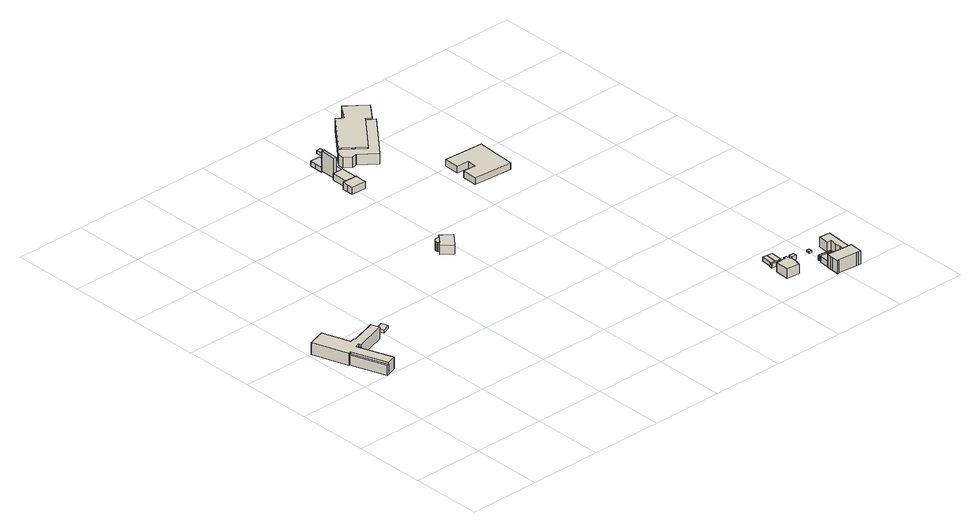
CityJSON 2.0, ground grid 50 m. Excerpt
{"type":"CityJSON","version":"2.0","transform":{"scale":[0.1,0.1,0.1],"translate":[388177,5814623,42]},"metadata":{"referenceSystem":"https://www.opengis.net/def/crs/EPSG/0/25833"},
"CityObjects":{
"building1":{"type":"Building","attributes":{"Gemeindeschluessel":"11000007","BezugspunktDach":"2200","function":"51009_1610","measuredHeight":7.06,"storeysAboveGround":0},"address":[{"country":"Germany","locality":"Berlin"}],"geometry":[{"type":"Solid","lod":"1","boundaries":[[[[0,1,2,3]],[[4,5,6,7]],[[4,7,3,2]],[[5,4,2,1]],[[6,5,1,0]],[[7,6,0,3]]]]}]},
"building2":{"type":"Building","attributes":{"Gemeindeschluessel":"11000007","BezugspunktDach":"2200","function":"51009_1610","measuredHeight":6.63,"storeysAboveGround":0},"address":[{"country":"Germany","locality":"Berlin"}],"geometry":[{"type":"Solid","lod":"1","boundaries":[[[[8,9,10,11]],[[12,13,14,15]],[[12,15,11,10]],[[13,12,10,9]],[[14,13,9,8]],[[15,14,8,11]]]]}]},
"building3":{"type":"Building","attributes":{"Gemeindeschluessel":"11000007","BezugspunktDach":"2200","function":"31001_3212","measuredHeight":8.42,"storeysAboveGround":2},"address":[{"country":"Germany","locality":"Berlin","thoroughfareNumber":"33","thoroughfareName":"Vorarlberger Damm"}],"geometry":[{"type":"Solid","lod":"1","boundaries":[[[[16,17,18,19,20,21,22,23,24,25,26,27,28,29,30,31,32,33,34,35,36,37]],[[38,39,40,41,42,43,44,45,46,47,48,13,12,15,14,49,50,5,4,7,51,52]],[[38,52,37,36]],[[39,38,36,35]],[[40,39,35,34]],[[41,40,34,33]],[[42,41,33,32]],[[43,42,32,31]],[[44,43,31,30]],[[45,44,30,29]],[[46,45,29,28]],[[47,46,28,27]],[[48,47,27,26]],[[13,48,26,25]],[[12,13,25,24]],[[15,12,24,23]],[[14,15,23,22]],[[49,14,22,21]],[[50,49,21,20]],[[5,50,20,19]],[[4,5,19,18]],[[7,4,18,17]],[[51,7,17,16]],[[52,51,16,37]]]]}]},
"building4":{"type":"Building","attributes":{"Gemeindeschluessel":"11000007","BezugspunktDach":"2200","function":"51009_1610","measuredHeight":6.93,"storeysAboveGround":0},"address":[{"country":"Germany","locality":"Berlin"}],"geometry":[{"type":"Solid","lod":"1","boundaries":[[[[53,54,55,56]],[[57,58,59,60]],[[57,60,56,55]],[[58,57,55,54]],[[59,58,54,53]],[[60,59,53,56]]]]}]},
"building5":{"type":"Building","attributes":{"Gemeindeschluessel":"11000007","BezugspunktDach":"2200","function":"31001_2463","measuredHeight":2.44,"storeysAboveGround":1},"address":[{"country":"Germany","locality":"Berlin","thoroughfareNumber":"33 (1)","thoroughfareName":"Vorarlberger Damm"}],"geometry":[{"type":"Solid","lod":"1","boundaries":[[[[61,62,63,64]],[[65,66,67,68]],[[65,68,64,63]],[[66,65,63,62]],[[67,66,62,61]],[[68,67,61,64]]]]}]},
"building6":{"type":"Building","attributes":{"Gemeindeschluessel":"11000007","function":"31001_2020"},"address":[{"country":"Germany","locality":"Berlin","thoroughfareNumber":"36","thoroughfareName":"Vorarlberger Damm"}],"children":["building6-1","building6-2"]},
"building6-1":{"type":"BuildingPart","attributes":{"BezugspunktDach":"2200","measuredHeight":7.13,"storeysAboveGround":1},"parents":["building6"],"geometry":[{"type":"Solid","lod":"1","boundaries":[[[[69,70,71,72,73,74,75]],[[76,77,78,79,80,81,82]],[[76,82,75,74]],[[79,78,72,71]],[[80,79,71,70]],[[81,80,70,69]],[[82,81,69,75]],[[77,76,74,73]],[[77,73,72,78]]]]}]},
"building6-2":{"type":"BuildingPart","attributes":{"BezugspunktDach":"2200","measuredHeight":6.3,"storeysAboveGround":1},"parents":["building6"],"geometry":[{"type":"MultiSurface","lod":"1","boundaries":[[[83,84,85,86,87,88,89,90,91,92,93]],[[94,95,96,97,98,78,77,76,99,100,101]],[[94,101,93,92]],[[95,94,92,91]],[[96,95,91,90]],[[97,96,90,89]],[[98,97,89,88]],[[78,98,88,87]],[[102,73,72,78,87,86]],[[76,74,73,86,85]],[[99,76,85,84]],[[100,99,84,83]],[[101,100,83,93]],[[77,78,72,73,102]],[[77,73,74,76]]]}]},
"building7":{"type":"Building","attributes":{"Gemeindeschluessel":"11000007","function":"31001_3212"},"address":[{"country":"Germany","locality":"Berlin","thoroughfareNumber":"33 (2)","thoroughfareName":"Vorarlberger Damm"}],"children":["building7-1","building7-2","building7-3","building7-4"]},
"building7-1":{"type":"BuildingPart","attributes":{"BezugspunktDach":"2200","measuredHeight":5.92,"storeysAboveGround":1},"parents":["building7"],"geometry":[{"type":"Solid","lod":"1","boundaries":[[[[103,104,105,106,107,108,109,110,111]],[[112,113,114,115,116,117,118,119,120]],[[112,120,111,110]],[[113,112,110,109]],[[114,113,109,108]],[[115,114,108,107]],[[116,121,122,115,107,106]],[[117,116,106,105]],[[118,117,105,104]],[[119,118,104,103]],[[120,119,103,111]],[[115,122,121,116]]]]}]},
"building7-2":{"type":"BuildingPart","attributes":{"BezugspunktDach":"2200","measuredHeight":4.61,"storeysAboveGround":1},"parents":["building7"],"geometry":[{"type":"MultiSurface","lod":"1","boundaries":[[[121,123,124,125,126,122]],[[127,128,129,130,116,115]],[[127,115,122,126]],[[128,127,126,125]],[[129,128,125,124]],[[130,131,132,124,123]],[[116,130,123,121]],[[129,132,131,130]],[[115,116,121,122]]]}]},
"building7-3":{"type":"BuildingPart","attributes":{"BezugspunktDach":"2200","measuredHeight":4.01,"storeysAboveGround":1},"parents":["building7"],"geometry":[{"type":"MultiSurface","lod":"1","boundaries":[[[131,133,134,132]],[[135,136,130,129]],[[135,129,132,134]],[[137,138,134,133]],[[130,136,133,131]],[[136,135,138,137]],[[129,130,131,132]]]}]},
"building7-4":{"type":"BuildingPart","attributes":{"BezugspunktDach":"2200","measuredHeight":3.49,"storeysAboveGround":1},"parents":["building7"],"geometry":[{"type":"Solid","lod":"1","boundaries":[[[[138,137,139,140,141,142]],[[143,144,145,136,135,146]],[[143,146,142,141]],[[144,143,141,140]],[[145,144,140,139]],[[136,145,139,137]],[[146,135,138,142]],[[135,136,137,138]]]]}]},
"building8":{"type":"Building","attributes":{"Gemeindeschluessel":"11000007","BezugspunktDach":"2200","function":"51009_1610","measuredHeight":13.96,"storeysAboveGround":0},"address":[{"country":"Germany","locality":"Berlin"}],"geometry":[{"type":"Solid","lod":"1","boundaries":[[[[147,148,149,150]],[[151,152,153,154]],[[151,154,150,149]],[[152,151,149,148]],[[153,152,148,147]],[[154,153,147,150]]]]}]},
"building9":{"type":"Building","attributes":{"Gemeindeschluessel":"11000007","BezugspunktDach":"2200","function":"31001_2463","measuredHeight":2.25,"storeysAboveGround":1},"address":[{"country":"Germany","locality":"Berlin","thoroughfareNumber":"39 (1)","thoroughfareName":"Vorarlberger Damm"}],"geometry":[{"type":"Solid","lod":"1","boundaries":[[[[155,156,157,158]],[[159,160,161,162]],[[159,162,158,157]],[[160,159,157,156]],[[161,160,156,155]],[[162,161,155,158]]]]}]},
"building10":{"type":"Building","attributes":{"Gemeindeschluessel":"11000007","function":"31001_3211"},"address":[{"country":"Germany","locality":"Berlin","thoroughfareNumber":"39","thoroughfareName":"Vorarlberger Damm"}],"children":["building10-1","building10-2"]},
"building10-1":{"type":"BuildingPart","attributes":{"BezugspunktDach":"2200","measuredHeight":7.36,"storeysAboveGround":2},"parents":["building10"],"geometry":[{"type":"MultiSurface","lod":"1","boundaries":[[[163,164,165,166,167,168,169,170,171,172,173,174,175,176,177,178]],[[179,180,181,182,183,184,185,186,187,188,189,190,191,192,193,194]],[[179,194,178,177]],[[180,179,177,176]],[[181,180,176,175]],[[182,181,175,174]],[[183,182,183,173]],[[185,184,185,195]],[[186,185,186,170]],[[187,169,187,188]],[[189,188,168,167]],[[190,189,167,166]],[[191,190,166,165]],[[192,191,165,164]],[[193,192,164,163]],[[194,193,163,178]],[[174,173,183,182]],[[184,183,173,172]],[[195,185,184,172,171]],[[171,170,186,185]],[[187,186,170,169]],[[188,187,169,168]]]}]},
"building10-2":{"type":"BuildingPart","attributes":{"BezugspunktDach":"2200","measuredHeight":8.13,"storeysAboveGround":2},"parents":["building10"],"geometry":[{"type":"MultiSurface","lod":"1","boundaries":[[[196,197,198,199,200,201,202,203,204,205,206,207,208,209]],[[210,211,212,213,214,215,188,187,186,185,184,183,182,216]],[[210,216,209,208]],[[211,210,208,207]],[[212,211,207,206]],[[213,212,206,205]],[[214,213,205,204]],[[215,214,204,203]],[[188,215,203,202]],[[187,169,168,202,201]],[[170,169,201,200]],[[171,170,217,200,199]],[[172,171,185,199,198]],[[218,173,172,198,197]],[[219,174,173,183,197,196]],[[216,182,196,209]],[[188,168,169,187]],[[186,187,220,169,170]],[[185,186,217,170,171]],[[184,185,171,172]],[[183,184,172,173,218]],[[182,183,173,174,219]]]}]},
"building11":{"type":"Building","attributes":{"Gemeindeschluessel":"11000007","BezugspunktDach":"2200","function":"31001_3080","measuredHeight":9.01,"storeysAboveGround":1},"address":[{"country":"Germany","locality":"Berlin","thoroughfareNumber":"8","thoroughfareName":"Matthäifriedhofsweg"}],"geometry":[{"type":"Solid","lod":"1","boundaries":[[[[221,222,223,224,225,226,227,228,229,230,231,232,233,234,235]],[[236,237,238,239,240,241,242,243,244,245,246,247,248,249,250]],[[236,250,235,234]],[[237,236,234,233]],[[238,237,233,232]],[[239,238,232,231]],[[240,239,231,230]],[[241,240,230,229]],[[242,241,229,228]],[[243,242,228,227]],[[244,243,227,226]],[[245,244,226,225]],[[246,245,225,224]],[[247,246,224,223]],[[248,247,223,222]],[[249,248,222,221]],[[250,249,221,235]]]]}]},
"building12":{"type":"Building","attributes":{"Gemeindeschluessel":"11000007","BezugspunktDach":"2200","function":"31001_2143","measuredHeight":2.78,"storeysAboveGround":1},"address":[{"country":"Germany","locality":"Berlin","thoroughfareNumber":"8 (2)","thoroughfareName":"Matthäifriedhofsweg"}],"geometry":[{"type":"Solid","lod":"1","boundaries":[[[[251,252,253,254,255,256,257,258]],[[259,260,261,262,263,264,265,266]],[[259,266,258,257]],[[260,259,257,256]],[[261,260,256,255]],[[262,261,255,254]],[[263,262,254,253]],[[264,263,253,252]],[[265,264,252,251]],[[266,265,251,258]]]]}]},
"building13":{"type":"Building","attributes":{"Gemeindeschluessel":"11000007","BezugspunktDach":"2200","function":"31001_2054","measuredHeight":2.79,"storeysAboveGround":1},"address":[{"country":"Germany","locality":"Berlin","thoroughfareNumber":"8 (3)","thoroughfareName":"Matthäifriedhofsweg"}],"geometry":[{"type":"Solid","lod":"1","boundaries":[[[[254,267,268,255]],[[269,270,271,272]],[[269,272,255,268]],[[270,269,268,267]],[[271,270,267,254]],[[272,271,254,255]]]]}]},
"building14":{"type":"Building","attributes":{"Gemeindeschluessel":"11000007","BezugspunktDach":"2200","function":"51009_1610","measuredHeight":2.68,"storeysAboveGround":0},"address":[{"country":"Germany","locality":"Berlin"}],"geometry":[{"type":"Solid","lod":"1","boundaries":[[[[273,274,275,276]],[[277,278,279,280]],[[277,280,276,275]],[[278,277,275,274]],[[279,278,274,273]],[[280,279,273,276]]]]}]},
"building15":{"type":"Building","attributes":{"Gemeindeschluessel":"11000007","BezugspunktDach":"2200","function":"51009_1610","measuredHeight":2.7,"storeysAboveGround":0},"address":[{"country":"Germany","locality":"Berlin"}],"geometry":[{"type":"Solid","lod":"1","boundaries":[[[[253,281,282,267,254]],[[283,284,285,263,262]],[[283,262,254,267]],[[284,283,267,282]],[[285,284,282,281]],[[263,285,281,253]],[[262,263,253,254]]]]}]},
"building16":{"type":"Building","attributes":{"Gemeindeschluessel":"11000007","BezugspunktDach":"2200","function":"31001_3212","measuredHeight":4.56,"storeysAboveGround":1},"address":[{"country":"Germany","locality":"Berlin","thoroughfareNumber":"38","thoroughfareName":"Vorarlberger Damm"}],"geometry":[{"type":"Solid","lod":"1","boundaries":[[[[286,287,288,289,290,291,292,293]],[[294,295,296,297,298,299,300,301]],[[294,301,293,292]],[[295,294,292,291]],[[296,295,291,290]],[[297,296,290,289]],[[298,297,289,288]],[[299,298,288,287]],[[300,299,287,286]],[[301,300,286,293]]]]}]},
"building17":{"type":"Building","attributes":{"Gemeindeschluessel":"11000007","BezugspunktDach":"2200","function":"31001_2612","measuredHeight":2.86,"storeysAboveGround":1},"address":[{"country":"Germany","locality":"Berlin","thoroughfareNumber":"8 (1)","thoroughfareName":"Matthäifriedhofsweg"}],"geometry":[{"type":"Solid","lod":"1","boundaries":[[[[302,303,304,305,306,307]],[[308,309,310,311,312,313]],[[308,313,307,306]],[[309,308,306,305]],[[310,309,305,304]],[[311,310,304,303]],[[312,311,303,302]],[[313,312,302,307]]]]}]},
"building18":{"type":"Building","attributes":{"Gemeindeschluessel":"11000007","BezugspunktDach":"2200","function":"31001_2143","measuredHeight":3.4,"storeysAboveGround":1},"address":[{"country":"Germany","locality":"Berlin","thoroughfareNumber":"8A (1)","thoroughfareName":"Matthäifriedhofsweg"}],"geometry":[{"type":"Solid","lod":"1","boundaries":[[[[314,315,316,317,318,319,320,321,322]],[[323,324,325,326,327,328,329,330,331]],[[323,331,322,321]],[[324,323,321,320]],[[325,324,320,319]],[[326,325,319,318]],[[327,326,318,317]],[[328,327,317,316]],[[329,328,316,315]],[[330,329,315,314]],[[331,330,314,322]]]]}]},
"building19":{"type":"Building","attributes":{"Gemeindeschluessel":"11000007","BezugspunktDach":"2200","function":"31001_2723","measuredHeight":1.15,"storeysAboveGround":1},"address":[{"country":"Germany","locality":"Berlin","thoroughfareNumber":"8A (3)","thoroughfareName":"Matthäifriedhofsweg"}],"geometry":[{"type":"Solid","lod":"1","boundaries":[[[[332,333,334,335]],[[336,337,338,339]],[[336,339,335,334]],[[337,336,334,333]],[[338,337,333,332]],[[339,338,332,335]]]]}]},
"building20":{"type":"Building","attributes":{"Gemeindeschluessel":"11000007","function":"31001_1010"},"address":[{"country":"Germany","locality":"Berlin","thoroughfareNumber":"8A","thoroughfareName":"Matthäifriedhofsweg"}],"children":["building20-1","building20-2","building20-3"]},
"building20-1":{"type":"BuildingPart","attributes":{"BezugspunktDach":"2200","measuredHeight":11.04,"storeysAboveGround":2},"parents":["building20"],"geometry":[{"type":"MultiSurface","lod":"1","boundaries":[[[340,341,342,343,344,345,346,347,348,349,350,351,352,353]],[[354,355,356,357,358,359,360,361,362,363,364,365,366,367]],[[354,367,353,352]],[[355,354,352,351]],[[356,355,351,350]],[[357,356,350,349]],[[368,369,349,348]],[[358,357,370,371,372]],[[373,368,372,374,359,358,348,347]],[[360,359,347,346]],[[361,360,346,345]],[[362,361,345,344]],[[363,362,344,343]],[[364,363,343,342]],[[365,364,342,341]],[[366,365,341,340]],[[367,366,340,353]],[[372,371,370,369,368]],[[374,372,368,373]]]}]},
"building20-2":{"type":"BuildingPart","attributes":{"BezugspunktDach":"2200","measuredHeight":4.33,"storeysAboveGround":2},"parents":["building20"],"geometry":[{"type":"MultiSurface","lod":"1","boundaries":[[[368,373,375,376,377,378,379,380,381,369]],[[382,383,384,385,386,387,388,374,372,371]],[[382,371,369,381]],[[383,382,381,380]],[[384,383,380,379]],[[385,384,379,378]],[[386,385,378,377]],[[387,386,389,390]],[[388,387,390,391,392]],[[374,388,375,373]],[[390,389,377,376]],[[392,391,390,376,375]],[[372,374,373,368]],[[371,372,368,369]]]}]},
"building20-3":{"type":"BuildingPart","attributes":{"BezugspunktDach":"2200","measuredHeight":6.83,"storeysAboveGround":2},"parents":["building20"],"geometry":[{"type":"MultiSurface","lod":"1","boundaries":[[[393,394,395,396,397,398,399,400]],[[401,402,391,390,389,403,404,405]],[[401,405,400,399]],[[402,401,399,398]],[[391,402,398,397]],[[376,375,391,397,396]],[[377,376,396,395]],[[403,389,395,394]],[[404,403,394,393]],[[405,404,393,400]],[[390,391,375,376]],[[406,389,390,376,377]]]}]}
},
"vertices":[
[177,985,94],[192,990,94],[108,1234,94],[94,1229,94],[108,1234,23],[192,990,23],[177,985,23],[94,1229,23],
[178,1241,90],[209,1252,90],[204,1267,90],[173,1256,90],[204,1267,23],[209,1252,23],[178,1241,23],[173,1256,23],
[89,1227,107],[94,1229,107],[108,1234,107],[192,990,107],[257,1013,107],[187,1215,107],[178,1241,107],[173,1256,107],[204,1267,107],[209,1252,107],[430,1325,107],[429,1328,107],[412,1376,107],[410,1380,107],[226,1322,107],[223,1331,107],[191,1320,107],[128,1513,107],[91,1501,107],[88,1500,107],[24,1479,107],[7,1474,107],[24,1479,23],[88,1500,23],[91,1501,23],[128,1513,23],[191,1320,23],[223,1331,23],[226,1322,23],[410,1380,23],[412,1376,23],[429,1328,23],[430,1325,23],[187,1215,23],[257,1013,23],[89,1227,23],[7,1474,23],
[226,1322,93],[410,1380,93],[406,1390,93],[223,1331,93],[406,1390,24],[410,1380,24],[226,1322,24],[223,1331,24],
[493,1354,48],[547,1374,48],[530,1419,48],[476,1399,48],[530,1419,24],[547,1374,24],[493,1354,24],[476,1399,24],
[1422,1725,89],[1499,1818,89],[1430,1876,89],[1407,1849,89],[1391,1830,89],[1375,1810,89],[1352,1783,89],[1375,1810,27],[1391,1830,27],[1407,1849,27],[1430,1876,27],[1499,1818,27],[1422,1725,27],[1352,1783,27],
[1367,1817,90],[1368,1815,90],[1375,1810,90],[1391,1830,90],[1407,1849,90],[1401,1854,90],[1399,1855,90],[1389,1857,90],[1379,1854,90],[1365,1837,90],[1363,1827,90],[1365,1837,27],[1379,1854,27],[1389,1857,27],[1399,1855,27],[1401,1854,27],[1368,1815,27],[1367,1817,27],[1363,1827,27],[1391,1830,68],
[1546,2649,70],[1547,2674,70],[1547,2690,70],[1548,2730,70],[1471,2732,70],[1445,2733,70],[1444,2733,70],[1444,2692,70],[1443,2651,70],[1444,2692,19],[1444,2733,19],[1445,2733,19],[1471,2732,19],[1548,2730,19],[1547,2690,19],[1547,2674,19],[1546,2649,19],[1443,2651,19],[1548,2730,65],[1471,2732,65],
[1551,2852,65],[1500,2853,65],[1480,2853,65],[1473,2853,65],[1473,2853,19],[1480,2853,19],[1500,2853,19],[1551,2852,19],[1551,2852,59],[1500,2853,59],
[1553,2963,59],[1502,2964,59],[1502,2964,19],[1553,2963,19],[1553,2963,54],[1502,2964,54],
[1555,3061,54],[1485,3062,54],[1484,3017,54],[1483,2964,54],[1484,3017,19],[1485,3062,19],[1555,3061,19],[1483,2964,19],
[1500,2853,168],[1502,2964,168],[1483,2964,168],[1480,2853,168],[1483,2964,29],[1502,2964,29],[1500,2853,29],[1480,2853,29],
[1628,3076,50],[1628,3132,50],[1598,3132,50],[1598,3076,50],[1598,3132,28],[1628,3132,28],[1628,3076,28],[1598,3076,28],
[1655,2873,95],[1689,2881,95],[1691,2883,95],[1801,2793,95],[2054,3096,95],[2035,3112,95],[2003,3138,95],[1791,2883,95],[1732,2932,95],[1715,2946,95],[1666,2986,95],[1649,3000,95],[1647,2998,95],[1634,2981,95],[1607,2949,95],[1607,2913,95],[1607,2949,21],[1634,2981,21],[1647,2998,21],[1649,3000,21],[1666,2986,21],[1715,2946,21],[1732,2932,21],[1791,2883,21],[2003,3138,21],[2035,3112,21],[2054,3096,21],[1801,2793,21],[1691,2883,21],[1689,2881,21],[1655,2873,21],[1607,2913,21],[1732,2932,44],
[1649,3000,103],[1666,2986,103],[1715,2946,103],[1732,2932,103],[1791,2883,103],[2003,3138,103],[2035,3112,103],[2131,3233,103],[1997,3337,103],[1912,3227,103],[1869,3259,103],[1652,3001,103],[1650,3004,103],[1648,3001,103],[1650,3004,21],[1652,3001,21],[1869,3259,21],[1912,3227,21],[1997,3337,21],[2131,3233,21],[1648,3001,21],[1791,2883,54],[1666,2986,51],[1649,3000,32],[2003,3138,69],
[2801,169,76],[2802,193,76],[2808,193,76],[2813,255,76],[2808,255,76],[2809,268,76],[2809,273,76],[2803,275,76],[2804,286,76],[2784,288,76],[2782,275,76],[2745,279,76],[2744,273,76],[2715,275,76],[2707,176,76],[2715,275,9],[2744,273,9],[2745,279,9],[2782,275,9],[2784,288,9],[2804,286,9],[2803,275,9],[2809,273,9],[2809,268,9],[2808,255,9],[2813,255,9],[2808,193,9],[2802,193,9],[2801,169,9],[2707,176,9],
[2723,324,39],[2784,321,39],[2785,334,39],[2758,337,39],[2728,339,39],[2721,340,39],[2719,340,39],[2718,324,39],[2719,340,12],[2721,340,12],[2728,339,12],[2758,337,12],[2785,334,12],[2784,321,12],[2723,324,12],[2718,324,12],
[2765,419,39],[2735,422,39],[2735,422,11],[2765,419,11],[2758,337,11],[2728,339,11],
[2822,192,38],[2826,254,38],[2813,255,38],[2808,193,38],[2813,255,11],[2826,254,11],[2822,192,11],[2808,193,11],
[2799,333,39],[2806,415,39],[2765,419,12],[2806,415,12],[2799,333,12],
[2338,2217,64],[2355,2494,64],[2078,2511,64],[2072,2403,64],[2161,2398,64],[2158,2336,64],[2068,2341,64],[2062,2234,64],[2068,2341,18],[2158,2336,18],[2161,2398,18],[2072,2403,18],[2078,2511,18],[2355,2494,18],[2338,2217,18],[2062,2234,18],
[2895,299,41],[2897,324,41],[2887,325,41],[2887,326,41],[2867,327,41],[2865,301,41],[2867,327,12],[2887,326,12],[2887,325,12],[2897,324,12],[2895,299,12],[2865,301,12],
[2987,194,47],[2985,179,47],[3073,170,47],[3074,189,47],[2997,198,47],[2994,197,47],[2992,200,47],[2984,201,47],[2983,194,47],[2984,201,13],[2992,200,13],[2994,197,13],[2997,198,13],[3074,189,13],[3073,170,13],[2985,179,13],[2987,194,13],[2983,194,13],
[3016,291,25],[3017,316,25],[2999,317,25],[2997,292,25],[2999,317,14],[3017,316,14],[3016,291,14],[2997,292,14],
[2977,11,100],[2977,15,100],[3117,3,100],[3117,1,100],[3127,0,100],[3127,3,100],[3148,1,100],[3155,91,100],[3067,97,100],[2978,107,100],[2977,107,100],[2974,77,100],[2973,61,100],[2969,11,100],[2973,61,8],[2974,77,8],[2977,107,8],[2978,107,8],[3067,97,8],[3155,91,8],[3148,1,8],[3127,3,8],[3127,0,8],[3117,1,8],[3117,3,8],[2977,15,8],[2977,11,8],[2969,11,8],[3067,97,53],[2978,107,53],[2978,107,36],[2978,107,9],[3067,97,9],[3155,91,53],[3155,91,9],
[3157,116,53],[3111,120,53],[3113,145,53],[3072,148,53],[3073,170,53],[2985,179,53],[2984,179,53],[2984,179,9],[2985,179,9],[3073,170,9],[3072,148,9],[3113,145,9],[3111,120,9],[3157,116,9],[3113,145,11],[3111,120,11],[3157,116,11],[3157,116,45],
[3120,232,79],[3116,185,79],[3113,145,79],[3111,120,79],[3157,116,79],[3173,302,79],[3096,308,79],[3090,234,79],[3096,308,11],[3173,302,11],[3116,185,11],[3120,232,11],[3090,234,11],[3113,145,15]
]}
